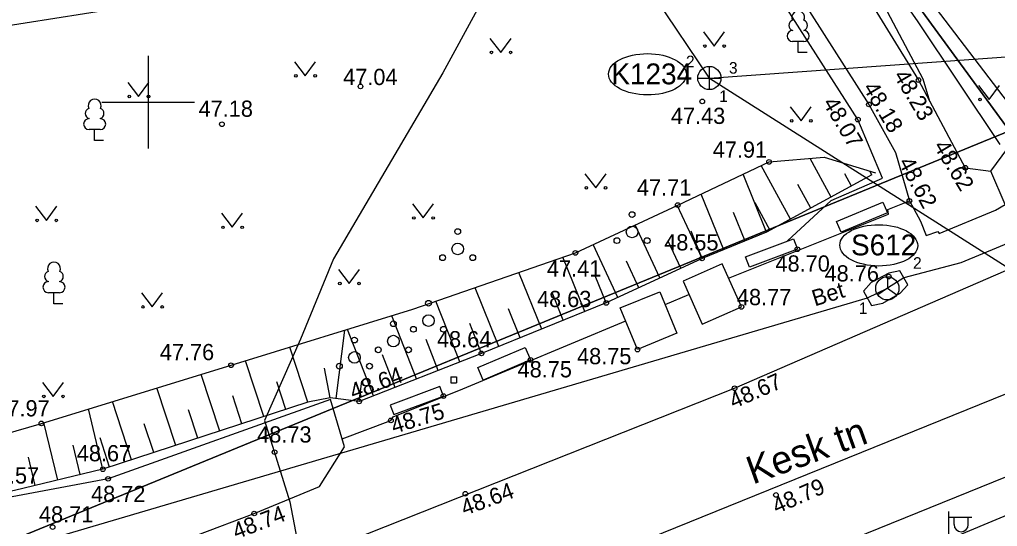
# Model space of a CAD drawing. Extents: x 640958 to 642190, y 6455812 to 6456715.
# Drawn here: x 641444.45 to 641486.62, y 6455931.69 to 6455953.56 of the extents above; entities that cross this region are included whole.
import ezdxf

# ---------------------------------------------------------------- set-up
doc = ezdxf.new("R2010")
doc.units = 0
for name, color, linetype in [('AED', 7, 'Continuous'), ('HALJASTUS', 7, 'Continuous'), ('HOONEDET', 7, 'Continuous'), ('KAEVU_NR', 7, 'Continuous'), ('KKAEV', 7, 'Continuous'), ('KORGUS', 7, 'Continuous'), ('KTRASS', 7, 'Continuous'), ('MOOTPIIR', 7, 'Continuous'), ('MPKAABEL', 7, 'Continuous'), ('PIIR', 7, 'Continuous'), ('POST', 7, 'Continuous'), ('PUU', 7, 'Continuous'), ('RAJATIS', 7, 'Continuous'), ('RELJEEF', 7, 'Continuous'), ('SIKAEV', 7, 'Continuous'), ('SITRASS', 7, 'Continuous'), ('TEE', 7, 'Continuous'), ('TORU_NR', 7, 'Continuous'), ('VEEKOGU', 7, 'Continuous'), ('VORK', 7, 'Continuous'), ('VTRASS', 7, 'Continuous')]:
    doc.layers.add(name, color=color, linetype=linetype)

msp = doc.modelspace()

# ---------------------------------------------------------------- linework, layer by layer
at = {"layer": 'AED'}
for p, q in [((641463.042, 6455938.138), (641463.042, 6455937.888)), ((641463.042, 6455938.138), (641463.292, 6455938.138)), ((641463.292, 6455938.138), (641463.292, 6455937.888)), ((641463.042, 6455937.888), (641463.292, 6455937.888))]:
    msp.add_line(p, q, dxfattribs=at)
msp.add_lwpolyline([(641471.607, 6455970.017), (641474.781, 6455965.623), (641478.067, 6455960.768), (641483.155, 6455953.51), (641486.718, 6455948.171)], dxfattribs=at)
at = {"layer": 'HALJASTUS'}
for p, q in [((641464.735, 6455952.748), (641465.199, 6455952.141)), ((641465.199, 6455952.141), (641465.644, 6455952.748)), ((641473.941, 6455953.022), (641474.405, 6455952.415)), ((641474.405, 6455952.415), (641474.85, 6455953.022)), ((641456.305, 6455951.738), (641456.768, 6455951.131)), ((641456.768, 6455951.131), (641457.214, 6455951.738)), ((641449.121, 6455950.847), (641449.584, 6455950.24)), ((641449.584, 6455950.24), (641450.03, 6455950.847)), ((641485.805, 6455950.718), (641486.269, 6455950.111)), ((641486.269, 6455950.111), (641486.714, 6455950.718)), ((641477.684, 6455949.799), (641478.148, 6455949.192)), ((641478.148, 6455949.192), (641478.593, 6455949.799)), ((641468.83, 6455946.905), (641469.294, 6455946.298)), ((641469.294, 6455946.298), (641469.739, 6455946.905)), ((641461.393, 6455945.606), (641461.856, 6455944.999)), ((641461.856, 6455944.999), (641462.302, 6455945.606)), ((641445.143, 6455945.501), (641445.607, 6455944.894)), ((641445.607, 6455944.894), (641446.052, 6455945.501)), ((641453.158, 6455945.204), (641453.622, 6455944.597)), ((641453.622, 6455944.597), (641454.067, 6455945.204)), ((641458.198, 6455942.777), (641458.662, 6455942.17)), ((641458.662, 6455942.17), (641459.107, 6455942.777)), ((641449.708, 6455941.767), (641450.172, 6455941.161)), ((641450.172, 6455941.161), (641450.617, 6455941.767)), ((641445.434, 6455937.906), (641445.897, 6455937.3)), ((641445.897, 6455937.3), (641446.343, 6455937.906))]:
    msp.add_line(p, q, dxfattribs=at)
for centre in [(641474.004, 6455952.415), (641474.833, 6455952.415), (641464.798, 6455952.141), (641465.627, 6455952.141), (641456.367, 6455951.131), (641457.196, 6455951.131), (641449.183, 6455950.24), (641450.012, 6455950.24), (641485.868, 6455950.111), (641477.747, 6455949.192), (641478.576, 6455949.192), (641468.893, 6455946.298), (641469.721, 6455946.298), (641445.206, 6455944.894), (641446.034, 6455944.894), (641461.455, 6455944.999), (641462.284, 6455944.999), (641453.221, 6455944.597), (641454.049, 6455944.597), (641458.261, 6455942.17), (641459.09, 6455942.17), (641449.771, 6455941.161), (641450.6, 6455941.161), (641445.496, 6455937.3), (641446.325, 6455937.3)]:
    msp.add_circle(centre, 0.055, dxfattribs=at)
at = {"layer": 'HOONEDET'}
msp.add_lwpolyline([(641436.977, 6455931.441), (641437.644, 6455929.898), (641438.208, 6455929.023), (641439.083, 6455928.506), (641440.106, 6455928.352), (641442.149, 6455928.41), (641444.167, 6455928.73), (641447.084, 6455929.506), (641449.702, 6455930.413), (641454.571, 6455932.248), (641457.387, 6455933.42), (641458.457, 6455935.127), (641457.861, 6455937.172), (641448.269, 6455933.744), (641442.733, 6455932.703)], close=True, dxfattribs=at)
at = {"layer": 'KAEVU_NR'}
for centre in [(641471.526, 6455951.197), (641481.501, 6455943.817)]:
    msp.add_ellipse(centre, major_axis=(1.678, -0.009), ratio=0.531431, dxfattribs=at)
at = {"layer": 'KKAEV'}
for p, q in [((641474.196, 6455950.537), (641474.196, 6455951.537)), ((641473.696, 6455951.037), (641474.696, 6455951.037))]:
    msp.add_line(p, q, dxfattribs=at)
msp.add_circle((641474.196, 6455951.037), 0.5, dxfattribs=at)
at = {"layer": 'KORGUS'}
for centre in [(641483.214, 6455950.949), (641459.153, 6455950.673), (641473.889, 6455950.027), (641481.077, 6455949.896), (641480.6, 6455949.245), (641453.177, 6455949.044), (641476.77, 6455947.418), (641485.23, 6455947.167), (641472.835, 6455945.555), (641482.823, 6455945.732), (641468.418, 6455943.492), (641477.992, 6455943.65), (641473.879, 6455943.251), (641481.93, 6455942.468), (641469.749, 6455941.334), (641475.578, 6455941.162), (641464.366, 6455939.154), (641471.098, 6455939.321), (641466.483, 6455938.876), (641453.571, 6455938.644), (641475.285, 6455937.653), (641459.096, 6455937.083), (641462.729, 6455937.316), (641445.393, 6455936.137), (641460.462, 6455936.264), (641455.448, 6455934.895), (641448.04, 6455934.158), (641448.269, 6455933.744), (641463.674, 6455933.099), (641477.067, 6455933.048), (641454.571, 6455932.248), (641445.877, 6455931.661)]:
    msp.add_circle(centre, 0.1, dxfattribs=at)
at = {"layer": 'KTRASS'}
for p, q in [((641474.196, 6455951.037), (641449.461, 6455987.768)), ((641474.196, 6455951.037), (641500.61, 6455952.933)), ((641474.196, 6455951.037), (641492.266, 6455939.553)), ((641464.095, 6455928.145), (641492.266, 6455939.553))]:
    msp.add_line(p, q, dxfattribs=at)
at = {"layer": 'MOOTPIIR'}
msp.add_lwpolyline([(641451.672, 6455907.332), (641449.843, 6455906.529), (641398.56, 6455961.227), (641407.75, 6455969.751), (641471.347, 6455970.6), (641487.088, 6455949.947), (641613.92, 6456000.574), (641589.891, 6456060.228), (641603.995, 6456071.603), (641641.31, 6456013.47), (641714.016, 6456042.345), (641705.051, 6456065.426), (641699.099, 6456069.854), (641692.04, 6456078.709), (641699.376, 6456077.187), (641723.321, 6456044.256)], dxfattribs=at)
at = {"layer": 'MPKAABEL'}
msp.add_lwpolyline([(641461.418, 6456040.428), (641468.85, 6456034.02), (641475.01, 6456029.5), (641476.08, 6456024.32), (641472.73, 6456011.75), (641470.95, 6456001.33), (641471.57, 6455994.39), (641471.17, 6455985.3), (641470.76, 6455976.74), (641471.02, 6455975.93), (641472.56, 6455971.09), (641472.22, 6455968.9), (641467.32, 6455959.75), (641462.71, 6455951.26), (641457.99, 6455943.23), (641456.56, 6455939.77), (641455.01, 6455936.26), (641456.11, 6455932.75), (641458.65, 6455919.43), (641459.4, 6455916.6), (641459.09, 6455915.76), (641458.49, 6455915.11), (641449.41, 6455911.44), (641446.469, 6455910.128)], dxfattribs=at)
at = {"layer": 'PIIR'}
msp.add_lwpolyline([(641723.32, 6456044.89), (641699.14, 6456077.58), (641692.16, 6456079.3), (641699.82, 6456069.35), (641703.73, 6456066.2), (641713.9, 6456042.29), (641664.46, 6456021.5), (641641.52, 6456011.92), (641613.88, 6456000.55), (641587.99, 6455989.89), (641553.71, 6455975.58), (641524.43, 6455963.43), (641487.14, 6455948.76), (641438.72, 6455928.88), (641424.98, 6455931.94), (641417.66, 6455941.59), (641401.74, 6455910.97)], dxfattribs=at)
for points in [[(641438.72, 6455928.88), (641487.14, 6455948.76), (641471.5, 6455970.17), (641475.1, 6455998.97), (641443.42, 6456008.61), (641417.66, 6455941.59), (641424.98, 6455931.94)], [(641524.43, 6455963.43), (641507.36, 6455997.11), (641471.5, 6455970.17), (641487.14, 6455948.76)]]:
    msp.add_lwpolyline(points, close=True, dxfattribs=at)
at = {"layer": 'POST'}
for p, q in [((641484.521, 6455930.341), (641484.521, 6455932.341)), ((641484.521, 6455932.091), (641485.521, 6455932.091)), ((641484.748, 6455931.77), (641484.748, 6455932.091)), ((641485.361, 6455931.77), (641485.361, 6455932.091))]:
    msp.add_line(p, q, dxfattribs=at)
msp.add_arc((641485.055, 6455931.77), 0.306, 180, 0, dxfattribs=at)
at = {"layer": 'PUU'}
for p, q in [((641478.267, 6455952.61), (641477.787, 6455952.61)), ((641478.027, 6455952.135), (641478.027, 6455952.61)), ((641478.407, 6455952.135), (641478.027, 6455952.135)), ((641447.928, 6455948.809), (641447.448, 6455948.809)), ((641447.688, 6455948.334), (641447.688, 6455948.809)), ((641448.068, 6455948.334), (641447.688, 6455948.334)), ((641446.174, 6455941.776), (641445.694, 6455941.776)), ((641445.934, 6455941.301), (641445.934, 6455941.776)), ((641446.314, 6455941.301), (641445.934, 6455941.301))]:
    msp.add_line(p, q, dxfattribs=at)
for centre, radius in [((641470.862, 6455945.145), 0.125), ((641463.343, 6455944.411), 0.125), ((641470.862, 6455944.395), 0.25), ((641463.343, 6455943.661), 0.25), ((641470.212, 6455944.02), 0.125), ((641471.512, 6455944.02), 0.125), ((641462.693, 6455943.286), 0.125), ((641463.993, 6455943.286), 0.125), ((641462.084, 6455941.32), 0.125), ((641460.571, 6455940.436), 0.125), ((641462.084, 6455940.57), 0.25), ((641461.434, 6455940.195), 0.125), ((641462.734, 6455940.195), 0.125), ((641458.891, 6455939.731), 0.125), ((641460.571, 6455939.686), 0.25), ((641458.891, 6455938.981), 0.25), ((641459.921, 6455939.311), 0.125), ((641461.221, 6455939.311), 0.125), ((641458.241, 6455938.606), 0.125), ((641459.541, 6455938.606), 0.125)]:
    msp.add_circle(centre, radius, dxfattribs=at)
for centre, radius, start, end in [((641477.856, 6455953.307), 0.233, 109.0217, 253.1415), ((641478.027, 6455953.655), 0.277, 332.5799, 207.4201), ((641478.197, 6455953.307), 0.233, 286.8508, 70.9859), ((641477.789, 6455952.847), 0.238, 90.0016, 269.3953), ((641478.264, 6455952.847), 0.238, 270.6047, 89.9984), ((641447.518, 6455949.507), 0.233, 109.0217, 253.1415), ((641447.688, 6455949.854), 0.277, 332.5799, 207.4201), ((641447.858, 6455949.507), 0.233, 286.8508, 70.9859), ((641447.451, 6455949.047), 0.238, 90.0016, 269.3953), ((641447.926, 6455949.047), 0.238, 270.6047, 89.9984), ((641445.934, 6455942.821), 0.277, 332.5799, 207.4201), ((641445.764, 6455942.474), 0.233, 109.0217, 253.1415), ((641446.104, 6455942.474), 0.233, 286.8508, 70.9859), ((641445.697, 6455942.014), 0.238, 90.0016, 269.3953), ((641446.172, 6455942.014), 0.238, 270.6047, 89.9984)]:
    msp.add_arc(centre, radius, start, end, dxfattribs=at)
at = {"layer": 'RAJATIS'}
for points in [[(641479.685, 6455944.852), (641481.681, 6455945.687), (641481.876, 6455945.22), (641479.88, 6455944.386)], [(641475.753, 6455943.326), (641477.821, 6455944.104), (641477.992, 6455943.65), (641475.924, 6455942.872)], [(641464.441, 6455938.005), (641464.212, 6455938.542), (641466.255, 6455939.412), (641466.483, 6455938.876)], [(641460.587, 6455936.514), (641462.729, 6455937.316), (641462.573, 6455937.731), (641460.425, 6455936.926)]]:
    msp.add_lwpolyline(points, close=True, dxfattribs=at)
msp.add_lwpolyline([(641450.734, 6455927.923), (641475.285, 6455937.653), (641486.98, 6455942.739)], dxfattribs=at)
at = {"layer": 'RELJEEF'}
for p, q in [((641477.693, 6455944.94), (641476.429, 6455947.257)), ((641479.449, 6455945.897), (641478.538, 6455947.569)), ((641476.667, 6455944.38), (641475.651, 6455946.888)), ((641480.327, 6455946.376), (641480.039, 6455946.905)), ((641481.205, 6455946.855), (641481.119, 6455947.013)), ((641478.571, 6455945.419), (641478.01, 6455946.447)), ((641474.813, 6455943.629), (641473.84, 6455946.031)), ((641473.879, 6455943.251), (641472.814, 6455945.545)), ((641476.815, 6455944.461), (641476.17, 6455945.645)), ((641475.74, 6455944.004), (641475.243, 6455945.232)), ((641472.065, 6455942.409), (641471.002, 6455944.699)), ((641473.886, 6455943.254), (641473.41, 6455944.428)), ((641470.251, 6455941.567), (641469.19, 6455943.852)), ((641472.972, 6455942.83), (641472.44, 6455943.976)), ((641468.822, 6455940.959), (641467.873, 6455943.303)), ((641471.158, 6455941.988), (641470.627, 6455943.132)), ((641466.969, 6455940.208), (641465.982, 6455942.645)), ((641469.749, 6455941.334), (641469.276, 6455942.503)), ((641465.115, 6455939.457), (641464.09, 6455941.988)), ((641467.896, 6455940.583), (641467.411, 6455941.779)), ((641463.436, 6455938.788), (641462.408, 6455941.404)), ((641466.042, 6455939.833), (641465.539, 6455941.075)), ((641461.574, 6455938.057), (641460.505, 6455940.779)), ((641458.103, 6455937.207), (641458.472, 6455940.153)), ((641459.713, 6455937.326), (641458.588, 6455940.189)), ((641464.366, 6455939.154), (641463.86, 6455940.443)), ((641462.505, 6455938.423), (641461.984, 6455939.749)), ((641456.888, 6455937.052), (641456.111, 6455939.426)), ((641454.987, 6455936.43), (641454.199, 6455938.837)), ((641460.643, 6455937.691), (641460.095, 6455939.088)), ((641457.848, 6455937.239), (641457.597, 6455938.523)), ((641453.086, 6455935.808), (641452.287, 6455938.25)), ((641455.937, 6455936.741), (641455.546, 6455937.936)), ((641459.096, 6455937.083), (641459.205, 6455937.958)), ((641451.185, 6455935.187), (641450.375, 6455937.664)), ((641449.284, 6455934.565), (641448.462, 6455937.078)), ((641454.036, 6455936.119), (641453.64, 6455937.331)), ((641448.04, 6455934.158), (641447.419, 6455936.758)), ((641452.135, 6455935.498), (641451.733, 6455936.727)), ((641446.095, 6455933.693), (641445.503, 6455936.171)), ((641450.234, 6455934.876), (641449.826, 6455936.123)), ((641448.334, 6455934.254), (641447.92, 6455935.519)), ((641447.068, 6455933.926), (641446.764, 6455935.195)), ((641445.122, 6455933.461), (641444.832, 6455934.676))]:
    msp.add_line(p, q, dxfattribs=at)
for points in [[(641436.091, 6455933.446), (641445.393, 6455936.137), (641453.571, 6455938.644), (641461.413, 6455941.059), (641468.418, 6455943.492), (641472.835, 6455945.555), (641476.77, 6455947.418), (641479.143, 6455947.62), (641481.361, 6455946.939)], [(641481.205, 6455946.855), (641476.667, 6455944.38), (641473.879, 6455943.251), (641469.749, 6455941.334), (641464.366, 6455939.154), (641459.096, 6455937.083), (641457.848, 6455937.239), (641456.888, 6455937.052), (641448.04, 6455934.158), (641444.229, 6455933.247), (641437.109, 6455931.76)]]:
    msp.add_lwpolyline(points, dxfattribs=at)
at = {"layer": 'SIKAEV'}
for p, q in [((641481.871, 6455942.463), (641481.871, 6455941.963)), ((641481.871, 6455941.963), (641481.456, 6455941.688)), ((641481.871, 6455941.963), (641482.286, 6455941.688))]:
    msp.add_line(p, q, dxfattribs=at)
msp.add_lwpolyline([(641480.85, 6455941.84), (641481.19, 6455941.22), (641481.67, 6455941.33), (641482.42, 6455941.75), (641482.76, 6455942.11), (641482.41, 6455942.72), (641481.94, 6455942.62), (641481.18, 6455942.21)], close=True, dxfattribs=at)
msp.add_circle((641481.871, 6455941.963), 0.5, dxfattribs=at)
at = {"layer": 'SITRASS'}
for points in [[(641545.484, 6455968.184), (641485.04, 6455943.07), (641482.588, 6455942.409), (641481.871, 6455941.963)], [(641436.645, 6455928.473), (641481.01, 6455941.55), (641481.871, 6455941.963)]]:
    msp.add_lwpolyline(points, dxfattribs=at)
at = {"layer": 'TEE'}
for p, q in [((641472.286, 6455941.266), (641473.318, 6455941.697)), ((641463.564, 6455937.631), (641470.587, 6455940.558))]:
    msp.add_line(p, q, dxfattribs=at)
for points in [[(641483.708, 6455950.021), (641483.411, 6455950.985), (641479.834, 6455957.763), (641475.168, 6455964.528), (641471.114, 6455970.089)], [(641471.082, 6455969.68), (641479.211, 6455957.477), (641483.214, 6455950.949)], [(641477.567, 6455944.009), (641479.452, 6455945.754), (641481.662, 6455946.713), (641480.6, 6455949.245), (641476.518, 6455955.64), (641468.752, 6455968.411)], [(641469.361, 6455968.585), (641472.705, 6455963.071), (641477.122, 6455956.113), (641481.077, 6455949.896)], [(641486.339, 6455947.021), (641487.07, 6455948.016), (641488.287, 6455948.539), (641488.304, 6455948.735), (641489.679, 6455949.303), (641495.114, 6455951.789)], [(641483.214, 6455950.949), (641485.23, 6455947.167), (641486.339, 6455947.021)], [(641454.034, 6455918.643), (641467.318, 6455924.062), (641478.537, 6455928.646), (641490.484, 6455933.625), (641501.935, 6455938.26), (641512.619, 6455942.778), (641522.416, 6455946.781), (641529.678, 6455949.636), (641530.907, 6455949.804), (641531.821, 6455949.769), (641533.903, 6455949.396), (641534.927, 6455948.976), (641535.683, 6455948.385), (641536.363, 6455947.715), (641536.983, 6455946.766), (641537.718, 6455943.382), (641538.385, 6455941.464)], [(641481.077, 6455949.896), (641482.224, 6455947.83), (641482.823, 6455945.732)], [(641483.295, 6455944.854), (641483.541, 6455944.246), (641484.055, 6455944.418), (641484.109, 6455944.332), (641486.542, 6455945.335), (641486.947, 6455945.574), (641486.339, 6455947.021)], [(641481.893, 6455945.369), (641482.823, 6455945.732), (641483.295, 6455944.854)], [(641475.024, 6455942.408), (641481.914, 6455945.158), (641481.893, 6455945.369)], [(641458.357, 6455935.47), (641460.462, 6455936.264), (641460.562, 6455936.415), (641463.564, 6455937.631)]]:
    msp.add_lwpolyline(points, dxfattribs=at)
for points in [[(641473.066, 6455942.266), (641473.889, 6455940.412), (641475.578, 6455941.162), (641474.755, 6455943.016)], [(641470.357, 6455941.116), (641472.058, 6455941.818), (641472.799, 6455940.023), (641471.098, 6455939.321)]]:
    msp.add_lwpolyline(points, close=True, dxfattribs=at)
at = {"layer": 'VEEKOGU'}
msp.add_lwpolyline([(641427.094, 6455955.162), (641427.3, 6455955.089), (641427.788, 6455953.609), (641431.557, 6455951.892), (641434.852, 6455951.472), (641437.094, 6455951.48), (641437.863, 6455951.085), (641438.91, 6455951.444), (641439.563, 6455952.317), (641440.84, 6455952.812), (641448.527, 6455954.028), (641454.121, 6455955.789), (641456.249, 6455957.591), (641460.584, 6455962.879), (641468.459, 6455968.202), (641469.283, 6455968.788)], dxfattribs=at)
at = {"layer": 'VORK'}
for p, q in [((641450, 6455952), (641450, 6455948)), ((641448, 6455950), (641452, 6455950))]:
    msp.add_line(p, q, dxfattribs=at)
at = {"layer": 'VTRASS'}
msp.add_line((641450.967, 6455919.26), (641534.545, 6455953.07), dxfattribs=at)

# ---------------------------------------------------------------- texts
at = {"layer": 'KAEVU_NR'}
for s, p in [('K1234', (641469.97, 6455950.765)), ('S612', (641480.306, 6455943.384))]:
    msp.add_text(s, height=0.9, dxfattribs=at).set_placement(p)
at = {"layer": 'KORGUS'}
for s, p in [(' 47.04', (641458.145, 6455950.733)), (' 47.18', (641451.911, 6455949.363)), (' 47.43', (641472.278, 6455949.055)), (' 47.91', (641474.082, 6455947.599)), (' 47.71', (641470.814, 6455945.965)), (' 48.55', (641471.988, 6455943.598)), (' 47.41', (641466.933, 6455942.471)), (' 48.70', (641476.786, 6455942.685)), (' 48.76', (641478.905, 6455942.259)), (' 48.63', (641466.505, 6455941.154)), (' 48.77', (641475.126, 6455941.236)), (' 48.64', (641462.192, 6455939.418)), (' 47.76', (641450.239, 6455938.863)), (' 48.75', (641468.231, 6455938.688)), (' 48.75', (641465.667, 6455938.122)), (' 47.97', (641443.145, 6455936.437)), (' 48.73', (641454.438, 6455935.309)), (' 48.67', (641446.658, 6455934.501)), (' 48.57', (641442.692, 6455933.542)), (' 48.72', (641447.273, 6455932.742)), (' 48.71', (641445.028, 6455931.863))]:
    msp.add_text(s, height=0.7, dxfattribs=at).set_placement(p)
for s, rotation, p in [(' 48.23', 300.5071, (641481.987, 6455951.368)), (' 48.18', 300.5071, (641480.666, 6455950.842)), (' 48.07', 300.5071, (641478.932, 6455950.187)), (' 48.62', 300.7999, (641483.713, 6455948.325)), (' 48.62', 298.0589, (641482.211, 6455947.632)), (' 48.64', 19.9261, (641458.596, 6455937.061)), (' 48.67', 23.5141, (641475.004, 6455936.652)), (' 48.75', 17.0628, (641460.347, 6455935.607)), (' 48.79', 23.5141, (641476.859, 6455932.118)), (' 48.64', 20.3118, (641463.395, 6455932.052)), (' 48.74', 20.9686, (641453.554, 6455931.034))]:
    msp.add_text(s, height=0.7, rotation=rotation, dxfattribs=at).set_placement(p)
at = {"layer": 'TEE'}
for s, height, rotation, p in [('Bet', 0.7, 17.162, (641478.745, 6455941.181)), ('Kesk tn', 1.2, 19.7743, (641476.068, 6455933.494))]:
    msp.add_text(s, height=height, rotation=rotation, dxfattribs=at).set_placement(p)
at = {"layer": 'TORU_NR'}
for s, p in [('2', (641473.188, 6455951.501)), ('3', (641475.041, 6455951.225)), ('1', (641474.623, 6455949.998)), ('2', (641482.979, 6455942.806)), ('1', (641480.644, 6455940.854))]:
    msp.add_text(s, height=0.5, dxfattribs=at).set_placement(p)

doc.saveas('drawing.dxf')
